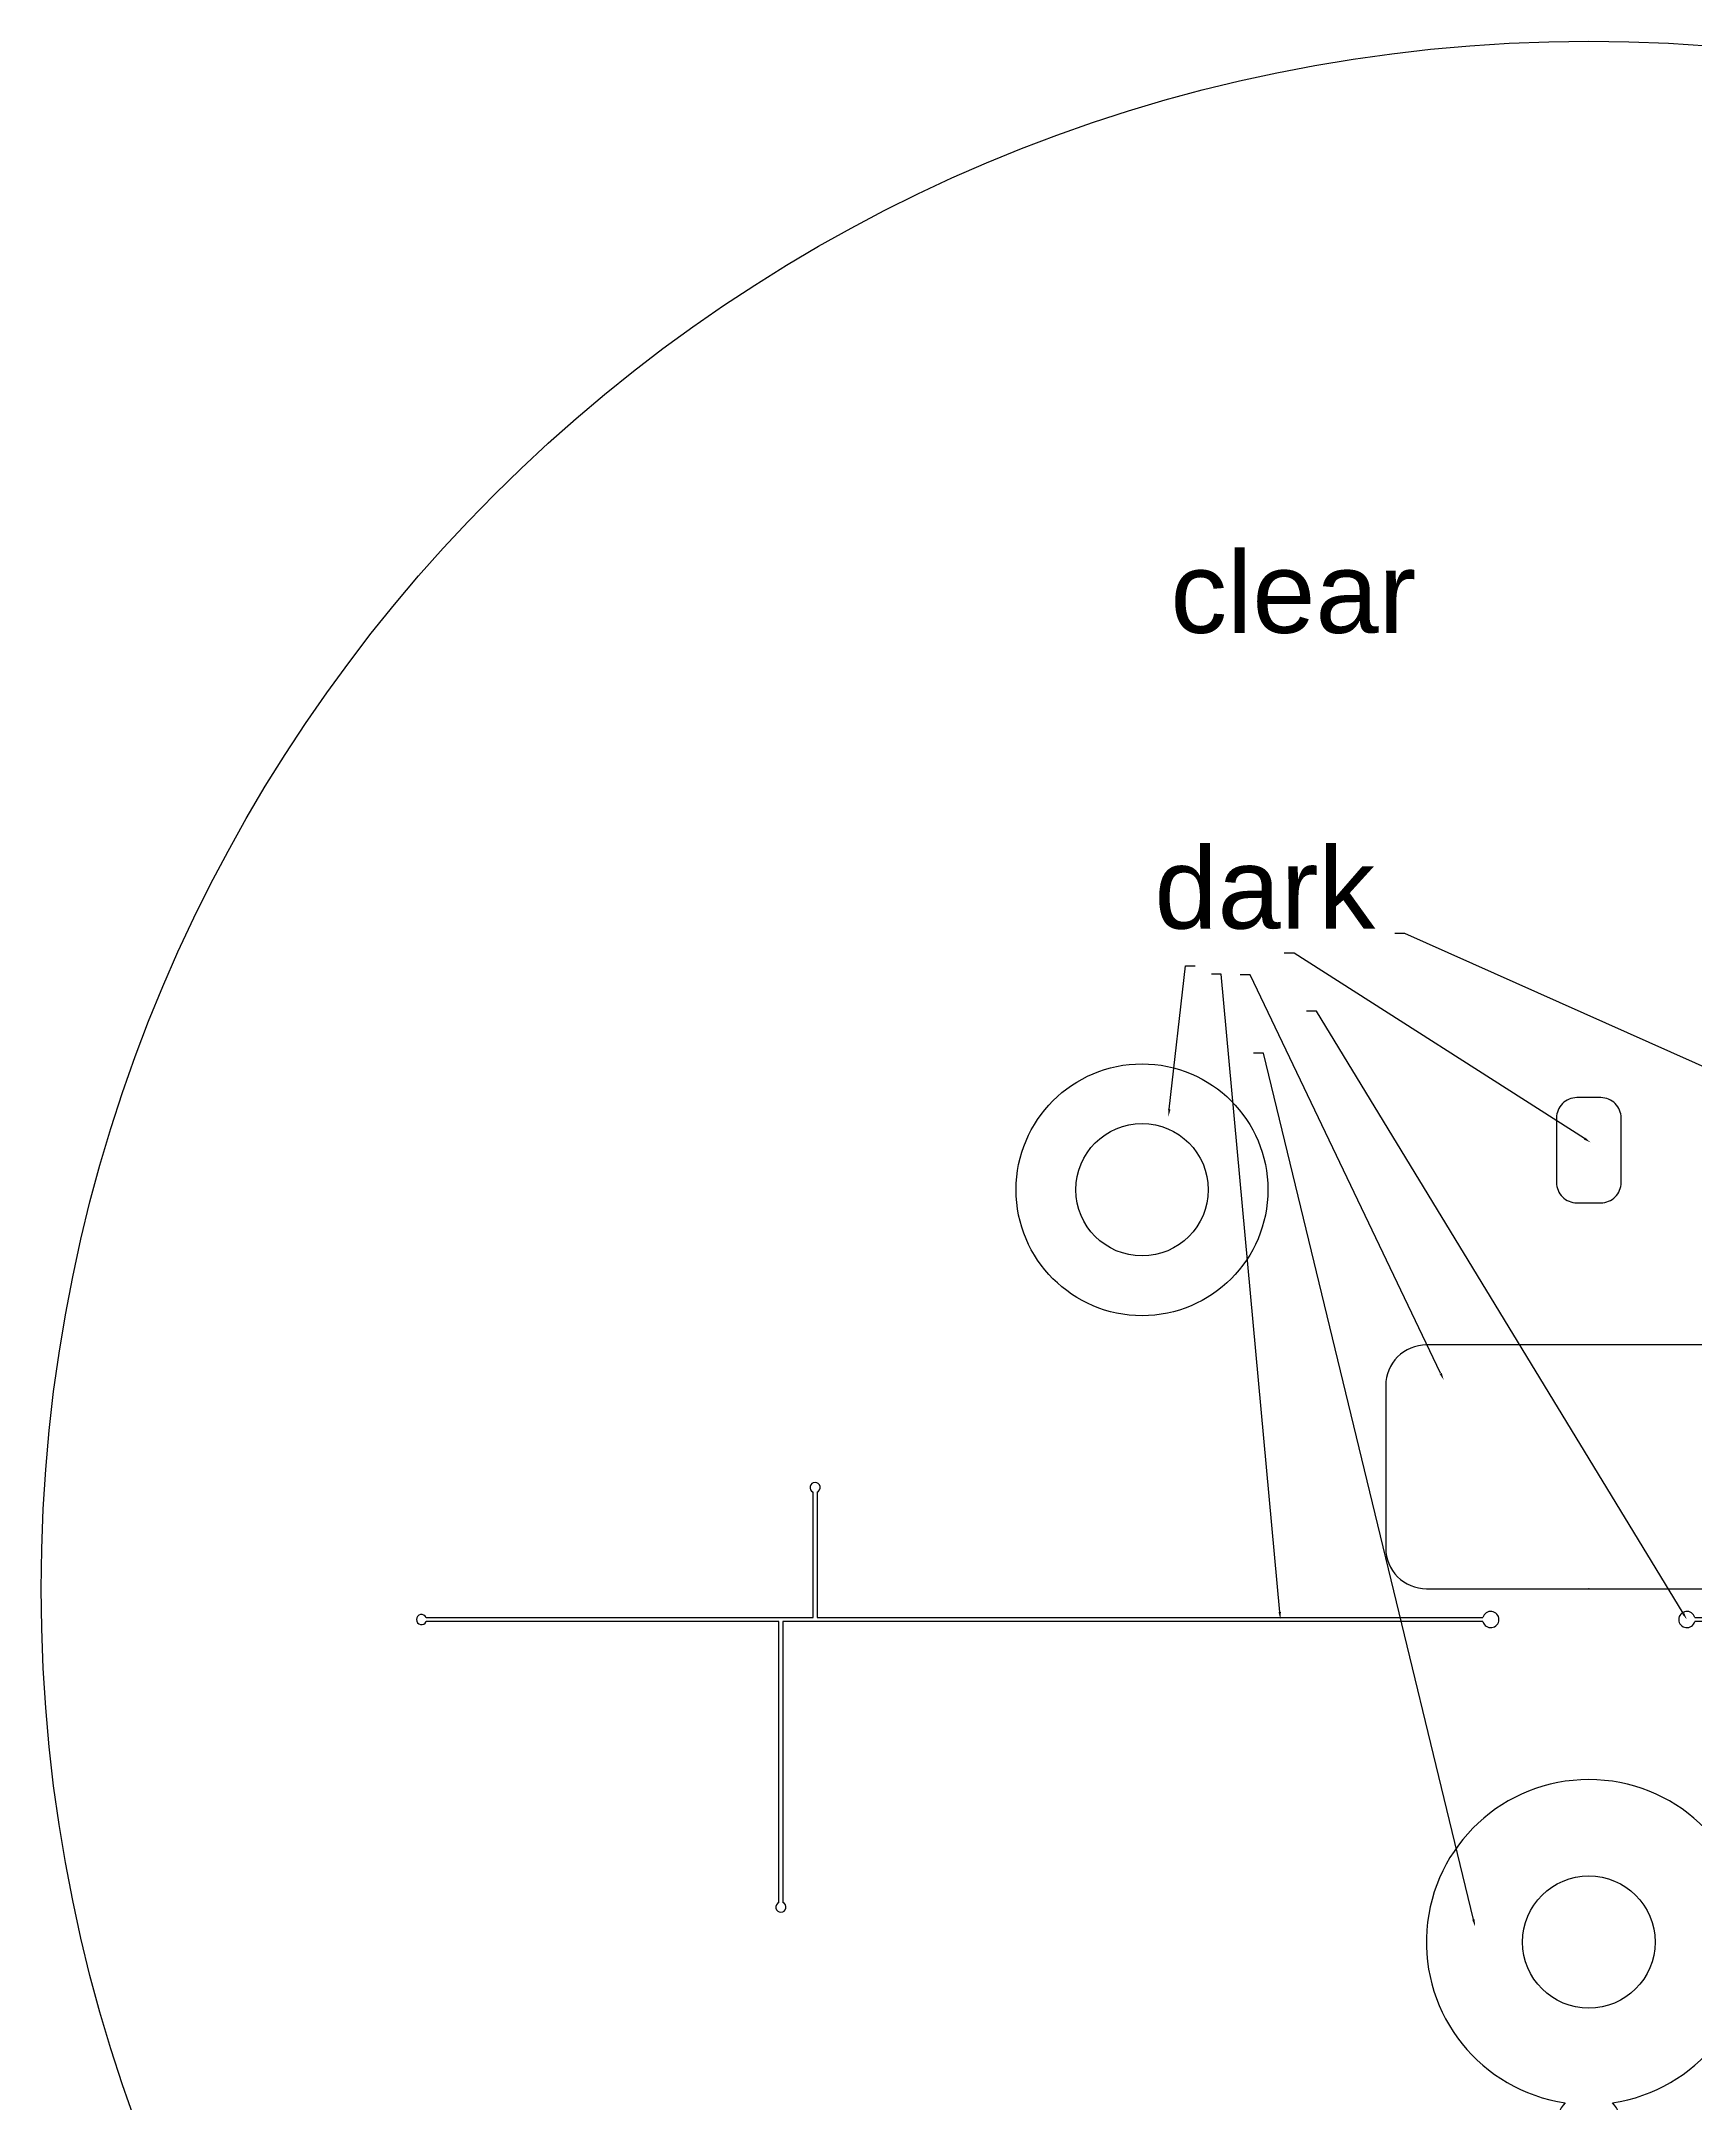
# Model space of a CAD drawing. Header units: millimetres. Extents: x 1 to 237, y 1 to 237.
# Drawn here: x 160.6 to 201.3, y 106.3 to 157.1 of the extents above; entities that cross this region are included whole.
import ezdxf
from ezdxf import colors
from ezdxf.entities.mleader import LeaderData, LeaderLine
from ezdxf.math import Vec2, Vec3

# ---------------------------------------------------------------- set-up
doc = ezdxf.new("R2010")
doc.units = ezdxf.units.MM
doc.header["$MEASUREMENT"] = 0
doc.layers.add('Instructions', color=3, linetype='Continuous')
doc.styles.get("Standard").update_dxf_attribs({"font": 'arial.ttf'})

msp = doc.modelspace()

# ---------------------------------------------------------------- linework, layer by layer
for p, q in [((179.631, 118.248), (179.631, 121.334)), ((179.731, 121.334), (179.731, 118.248)), ((178.792, 118.248), (178.892, 118.248)), ((178.892, 118.248), (179.631, 118.248))]:
    msp.add_line(p, q)
for points in [[(199.526, 128.958), (199.526, 130.548, 0.414214), (199.026, 131.048), (198.436, 131.048, 0.414214), (197.936, 130.548), (197.936, 128.958, 0.414214), (198.436, 128.458), (199.026, 128.458, 0.414214)], [(194.731, 118.958), (202.731, 118.958, 0.414214), (203.731, 119.958), (203.731, 123.958, 0.414214), (202.731, 124.958), (194.731, 124.958, 0.414214), (193.731, 123.958), (193.731, 119.958, 0.414214)]]:
    msp.add_lwpolyline(points, format="xyb", close=True)
for points in [[(170.107, 118.248), (178.792, 118.248)], [(178.792, 111.232), (178.792, 118.148), (170.107, 118.148)], [(178.892, 118.248), (179.631, 118.248)], [(196.124, 118.148), (178.892, 118.148), (178.892, 111.232)], [(179.731, 118.248), (196.124, 118.248)], [(201.339, 118.248), (225.117, 118.248)], [(225.117, 118.148), (201.339, 118.148)]]:
    msp.add_lwpolyline(points)
for centre, radius in [((198.731, 118.958), 38.1), ((187.731, 128.78), 3.1), ((187.731, 128.78), 1.63), ((198.731, 110.258), 1.63)]:
    msp.add_circle(centre, radius)
for centre, radius, start, end in [((179.681, 121.448), 0.125, 293.5782, 246.4218), ((169.992, 118.198), 0.125, 23.5782, 336.4218), ((196.317, 118.198), 0.2, 194.4775, 165.5225), ((201.145, 118.198), 0.2, 14.4775, 345.5225), ((198.731, 110.258), 4, 278.3544, 261.6456), ((178.842, 111.117), 0.125, 113.5782, 66.4218), ((198.731, 105.758), 0.795, 136.9745, 43.0255)]:
    msp.add_arc(centre, radius, start, end)
msp.add_point((198.731, 118.958))

# ---------------------------------------------------------------- texts
at = {"layer": 'Instructions'}
for s, p in [('clear', (188.429, 142.491)), ('dark', (188.036, 135.21))]:
    msp.add_text(s, height=2, dxfattribs=at).set_placement(p)

# ---------------------------------------------------------------- leaders
ml = msp.add_multileader_mtext('Standard', dxfattribs=at)
ml.set_content('', color=256)
ml.set_leader_properties()
ml.build(insert=Vec2(0, 0))
ml.multileader.update_dxf_attribs({"dogleg_length": 0.36, "arrow_head_size": 0.18})
ctx = ml.context
ctx.base_point, ctx.char_height, ctx.arrow_head_size, ctx.landing_gap_size, ctx.plane_origin = Vec3(193.776, 135.087), 0.18, 0.18, 0.09, Vec3(193.881, 132.826)
ctx.text_align_type = 2
notes = []
notes.append((ctx, [(0, (1, 1, 0), (194.2, 135.087), (-1, 0), 0.244, [(0, [(207.468, 129.173)], 0, [])])]))
ctx.mtext.insert, ctx.mtext.alignment, ctx.mtext.flow_direction = Vec3(193.866, 135.177), 3, 5
ml = msp.add_multileader_mtext('Standard', dxfattribs=at)
ml.set_content('', color=256)
ml.set_leader_properties()
ml.build(insert=Vec2(0, 0))
ml.multileader.update_dxf_attribs({"dogleg_length": 0.36, "arrow_head_size": 0.18})
ctx = ml.context
ctx.base_point, ctx.char_height, ctx.arrow_head_size, ctx.landing_gap_size, ctx.plane_origin = Vec3(191.051, 134.605), 0.18, 0.18, 0.09, Vec3(191.157, 132.345)
ctx.text_align_type = 2
notes.append((ctx, [(0, (1, 1, 0), (191.475, 134.605), (-1, 0), 0.244, [(0, [(198.772, 129.947)], 0, [])])]))
ctx.mtext.insert, ctx.mtext.alignment, ctx.mtext.flow_direction = Vec3(191.141, 134.695), 3, 5
ml = msp.add_multileader_mtext('Standard', dxfattribs=at)
ml.set_content('', color=256)
ml.set_leader_properties()
ml.build(insert=Vec2(0, 0))
ml.multileader.update_dxf_attribs({"dogleg_length": 0.36, "arrow_head_size": 0.18})
ctx = ml.context
ctx.base_point, ctx.char_height, ctx.arrow_head_size, ctx.landing_gap_size, ctx.plane_origin = Vec3(189.042, 134.291), 0.18, 0.18, 0.09, Vec3(187.294, 132.738)
notes.append((ctx, [(1, (1, 1, 0), (188.798, 134.291), (1, 0), 0.244, [(0, [(188.383, 130.585)], 0, [])])]))
ctx.mtext.insert, ctx.mtext.flow_direction = Vec3(189.132, 134.381), 5
ml = msp.add_multileader_mtext('Standard', dxfattribs=at)
ml.set_content('', color=256)
ml.set_leader_properties()
ml.build(insert=Vec2(0, 0))
ml.multileader.update_dxf_attribs({"dogleg_length": 0.36, "arrow_head_size": 0.18})
ctx = ml.context
ctx.base_point, ctx.char_height, ctx.arrow_head_size, ctx.landing_gap_size, ctx.plane_origin = Vec3(189.259, 134.086), 0.18, 0.18, 0.09, Vec3(189.01, 131.723)
ctx.text_align_type = 2
notes.append((ctx, [(0, (1, 1, 0), (189.683, 134.086), (-1, 0), 0.244, [(0, [(191.137, 118.203)], 0, [])])]))
ctx.mtext.insert, ctx.mtext.alignment, ctx.mtext.flow_direction = Vec3(189.349, 134.176), 3, 5
ml = msp.add_multileader_mtext('Standard', dxfattribs=at)
ml.set_content('', color=256)
ml.set_leader_properties()
ml.build(insert=Vec2(0, 0))
ml.multileader.update_dxf_attribs({"dogleg_length": 0.36, "arrow_head_size": 0.18})
ctx = ml.context
ctx.base_point, ctx.char_height, ctx.arrow_head_size, ctx.landing_gap_size, ctx.plane_origin = Vec3(189.969, 134.07), 0.18, 0.18, 0.09, Vec3(189.721, 131.707)
ctx.text_align_type = 2
notes.append((ctx, [(0, (1, 1, 0), (190.393, 134.07), (-1, 0), 0.244, [(0, [(195.159, 124.098)], 0, [])])]))
ctx.mtext.insert, ctx.mtext.alignment, ctx.mtext.flow_direction = Vec3(190.059, 134.16), 3, 5
ml = msp.add_multileader_mtext('Standard', dxfattribs=at)
ml.set_content('', color=256)
ml.set_leader_properties()
ml.build(insert=Vec2(0, 0))
ml.multileader.update_dxf_attribs({"dogleg_length": 0.36, "arrow_head_size": 0.18})
ctx = ml.context
ctx.base_point, ctx.char_height, ctx.arrow_head_size, ctx.landing_gap_size, ctx.plane_origin = Vec3(191.601, 133.175), 0.18, 0.18, 0.09, Vec3(191.706, 130.914)
ctx.text_align_type = 2
notes.append((ctx, [(0, (1, 1, 0), (192.025, 133.175), (-1, 0), 0.244, [(0, [(201.145, 118.198)], 0, [])])]))
ctx.mtext.insert, ctx.mtext.alignment, ctx.mtext.flow_direction = Vec3(191.691, 133.265), 3, 5
ml = msp.add_multileader_mtext('Standard', dxfattribs=at)
ml.set_content('', color=256)
ml.set_leader_properties()
ml.build(insert=Vec2(0, 0))
ml.multileader.update_dxf_attribs({"dogleg_length": 0.36, "arrow_head_size": 0.18})
ctx = ml.context
ctx.base_point, ctx.char_height, ctx.arrow_head_size, ctx.landing_gap_size, ctx.plane_origin = Vec3(190.294, 132.144), 0.18, 0.18, 0.09, Vec3(190.046, 129.782)
ctx.text_align_type = 2
notes.append((ctx, [(0, (1, 1, 0), (190.718, 132.144), (-1, 0), 0.244, [(0, [(195.932, 110.637)], 0, [])])]))
ctx.mtext.insert, ctx.mtext.alignment, ctx.mtext.flow_direction = Vec3(190.384, 132.234), 3, 5
for ctx, leaders in notes:
    for number, flags, end, landing, length, lines in leaders:
        leader = LeaderData()
        leader.index, (leader.has_last_leader_line, leader.has_dogleg_vector, leader.attachment_direction) = number, flags
        leader.last_leader_point, leader.dogleg_vector, leader.dogleg_length = Vec3(end), Vec3(landing), length
        for number, points, colour, breaks in lines:
            line = LeaderLine()
            line.index, line.vertices, line.color, line.breaks = number, Vec3.list(points), colors.encode_raw_color(colour), breaks
            leader.lines.append(line)
        ctx.leaders.append(leader)

doc.saveas('drawing.dxf')
